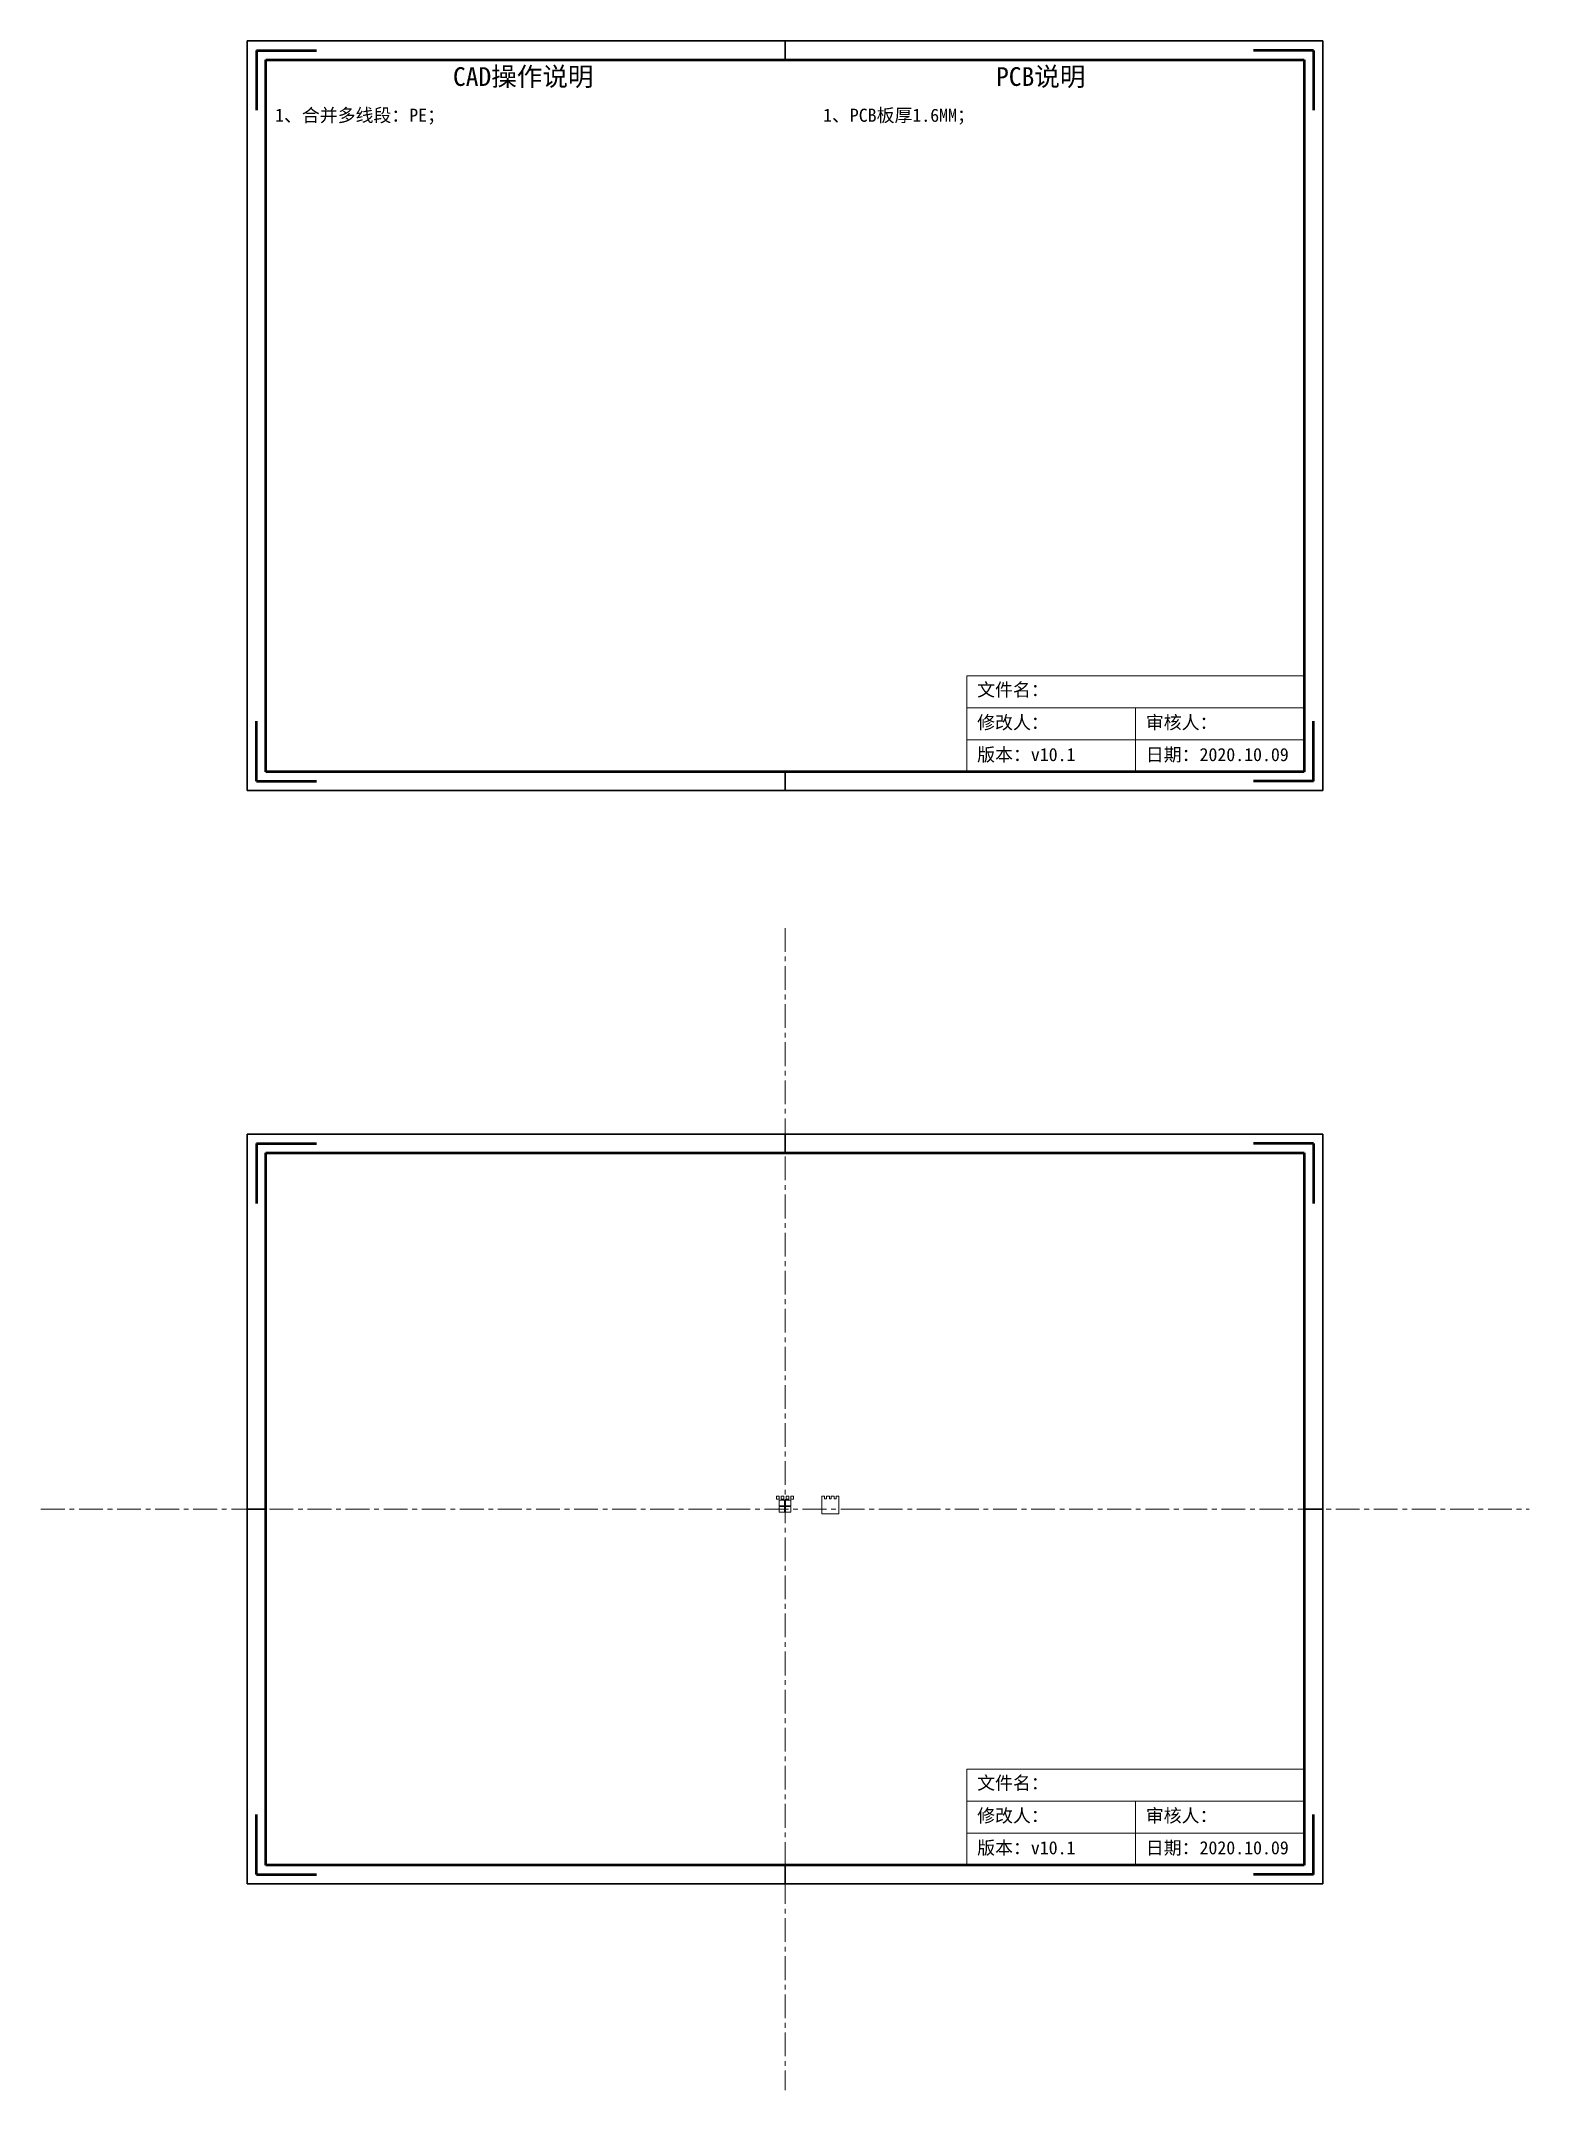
# Model space of a CAD drawing. Header units: millimetres. Extents: x -198 to 198, y -155 to 392.
import ezdxf

# ---------------------------------------------------------------- set-up
doc = ezdxf.new("R2010")
doc.units = ezdxf.units.MM
doc.linetypes.add('CENTER', pattern=[10.16, 6.35, -1.27, 1.27, -1.27])
doc.layers.get('0').update_dxf_attribs({"lineweight": 20})
for name, color, linetype, lineweight in [('Connector', 132, 'Continuous', 20), ('Design_Outline', 4, 'Continuous', 20), ('总内框线', 7, 'Continuous', 50), ('总外框线', 7, 'Continuous', 30), ('操作说明', 220, 'Continuous', 20), ('文字框', 7, 'Continuous', 20)]:
    doc.layers.add(name, color=color, linetype=linetype, lineweight=lineweight)
doc.layers.add('中心线', color=7, linetype='CENTER', lineweight=20, plot=False)

msp = doc.modelspace()

# ---------------------------------------------------------------- linework, layer by layer
for p, q in [((138.5, 252.64), (138.5, 196.64)), ((138.5, 252.64), (138.5, 196.64)), ((48.5, 222.25), (48.5, 196.64)), ((93.5, 213.71), (93.5, 196.64)), ((138.5, 196.64), (-41.5, 196.64)), ((138.5, -39), (138.5, -95)), ((48.5, -69.39), (48.5, -95)), ((93.5, -77.93), (93.5, -95)), ((138.5, -95), (-41.5, -95))]:
    msp.add_line(p, q)
at = {"layer": 'Connector'}
for points in [[(9.81, 3.47), (9.81, -1.26), (14.37, -1.26), (14.37, 3.47), (13.62, 3.47), (13.62, 2.74), (13.1, 2.74), (13.1, 3.47), (12.35, 3.47), (12.35, 2.74), (11.83, 2.74), (11.83, 3.47), (11.08, 3.47), (11.08, 2.74), (10.56, 2.74), (10.56, 3.47), (9.81, 3.47)], [(9.81, 2.74), (9.81, 2.74)], [(14.37, 2.74), (14.37, 2.74)]]:
    msp.add_lwpolyline(points, dxfattribs=at)
at = {"layer": 'Design_Outline'}
for points in [[(-2.28, 2.74), (-2.28, 2.74)], [(-0.1, 0), (0.1, 0)]]:
    msp.add_lwpolyline(points, dxfattribs=at)
for points in [[(-1.55, 3.45), (-2.25, 3.45), (-2.25, 2.65), (-1.55, 2.65)], [(-1.6, 2.33), (-0.1, 2.33), (-0.1, 0.83), (-1.6, 0.83)], [(-1.6, 0.63), (-0.1, 0.63), (-0.1, -0.87), (-1.6, -0.87)], [(-0.28, 3.45), (-0.98, 3.45), (-0.98, 2.65), (-0.28, 2.65)], [(0.1, 2.33), (1.6, 2.33), (1.6, 0.83), (0.1, 0.83)], [(0.1, 0.63), (1.6, 0.63), (1.6, -0.87), (0.1, -0.87)], [(0.99, 3.45), (0.29, 3.45), (0.29, 2.65), (0.99, 2.65)], [(2.25, 3.45), (1.55, 3.45), (1.55, 2.65), (2.25, 2.65)]]:
    msp.add_lwpolyline(points, close=True, dxfattribs=at)
at = {"layer": '中心线'}
for p, q in [((0, 155), (0, -155)), ((-198.5, 0), (198.5, 0))]:
    msp.add_line(p, q, dxfattribs=at)
at = {"layer": '总内框线'}
for p, q in [((-141, 389.14), (-141, 373.14)), ((-141, 389.14), (-125, 389.14)), ((141, 389.14), (125, 389.14)), ((141, 389.14), (141, 373.14)), ((-138.5, 386.64), (138.5, 386.64)), ((-138.5, 196.64), (-138.5, 386.64)), ((138.5, 386.64), (138.5, 196.64)), ((-141, 194.14), (-141, 210.14)), ((141, 194.14), (141, 210.14)), ((-141, 194.14), (-125, 194.14)), ((138.5, 196.64), (-138.5, 196.64)), ((141, 194.14), (125, 194.14)), ((-141, 97.5), (-141, 81.5)), ((-141, 97.5), (-125, 97.5)), ((-138.5, 95), (138.5, 95)), ((-138.5, -95), (-138.5, 95)), ((141, 97.5), (125, 97.5)), ((138.5, 95), (138.5, -95)), ((141, 97.5), (141, 81.5)), ((-141, -97.5), (-141, -81.5)), ((141, -97.5), (141, -81.5)), ((-141, -97.5), (-125, -97.5)), ((138.5, -95), (-138.5, -95)), ((141, -97.5), (125, -97.5))]:
    msp.add_line(p, q, dxfattribs=at)
at = {"layer": '总外框线'}
for p, q in [((-143.5, 391.64), (143.5, 391.64)), ((-143.5, 191.64), (-143.5, 391.64)), ((0, 391.64), (0, 386.64)), ((143.5, 391.64), (143.5, 191.64)), ((143.5, 191.64), (-143.5, 191.64)), ((0, 196.64), (0, 191.64)), ((-143.5, 100), (143.5, 100)), ((-143.5, -100), (-143.5, 100)), ((0, 100), (0, 95)), ((143.5, 100), (143.5, -100)), ((-143.5, 0), (-138.5, 0)), ((143.5, 0), (138.5, 0)), ((0, -95), (0, -100)), ((143.5, -100), (-143.5, -100))]:
    msp.add_line(p, q, dxfattribs=at)
at = {"layer": '文字框'}
for p, q in [((48.5, 222.25), (138.5, 222.25)), ((48.5, 213.71), (138.5, 213.71)), ((48.5, 205.18), (138.5, 205.18)), ((48.5, -69.39), (138.5, -69.39)), ((48.5, -77.93), (138.5, -77.93)), ((48.5, -86.46), (138.5, -86.46))]:
    msp.add_line(p, q, dxfattribs=at)

# ---------------------------------------------------------------- texts
at = {"layer": '操作说明', "attachment_point": 1}
for s, insert, char_height in [('{\\fSimSun|b1|i0|c134|p2;CAD操作说明}', (-88.58, 384.65), 5), ('{\\fSimSun|b1|i0|c134|p2;PCB说明}', (56.31, 384.65), 5), ('{\\fSimSun|b0|i0|c134|p2;1、合并多线段：PE；}', (-136.05, 373.58), 3.5), ('{\\fSimSun|b0|i0|c134|p2;1、PCB板厚1.6MM；}', (10.14, 373.58), 3.5)]:
    msp.add_mtext_dynamic_manual_height_columns(s, width=63.2645, gutter_width=17.5, heights=[0], dxfattribs=dict(at, insert=insert, char_height=char_height))
at = {"layer": '文字框', "char_height": 3.5, "attachment_point": 1}
for s, width, insert in [('{\\fSimSun|b0|i0|c134|p2;文件名：}', 63.2645, (51.27, 220.32)), ('{\\fSimSun|b0|i0|c134|p2;修改人：}', 63.2645, (51.27, 211.6)), ('{\\fSimSun|b0|i0|c134|p2;审核人：}', 37.8999, (96.27, 211.6)), ('{\\fSimSun|b0|i0|c134|p2;版本：v10.1}', 63.2645, (51.27, 203.02)), ('{\\fSimSun|b0|i0|c134|p2;日期：2020.10.09}', 39.8787, (96.27, 203.02)), ('{\\fSimSun|b0|i0|c134|p2;文件名：}', 63.2645, (51.27, -71.32)), ('{\\fSimSun|b0|i0|c134|p2;修改人：}', 63.2645, (51.27, -80.04)), ('{\\fSimSun|b0|i0|c134|p2;审核人：}', 37.8999, (96.27, -80.04)), ('{\\fSimSun|b0|i0|c134|p2;版本：v10.1}', 63.2645, (51.27, -88.62)), ('{\\fSimSun|b0|i0|c134|p2;日期：2020.10.09}', 39.8787, (96.27, -88.62))]:
    msp.add_mtext_dynamic_manual_height_columns(s, width=width, gutter_width=17.5, heights=[0], dxfattribs=dict(at, insert=insert))

doc.saveas('drawing.dxf')
